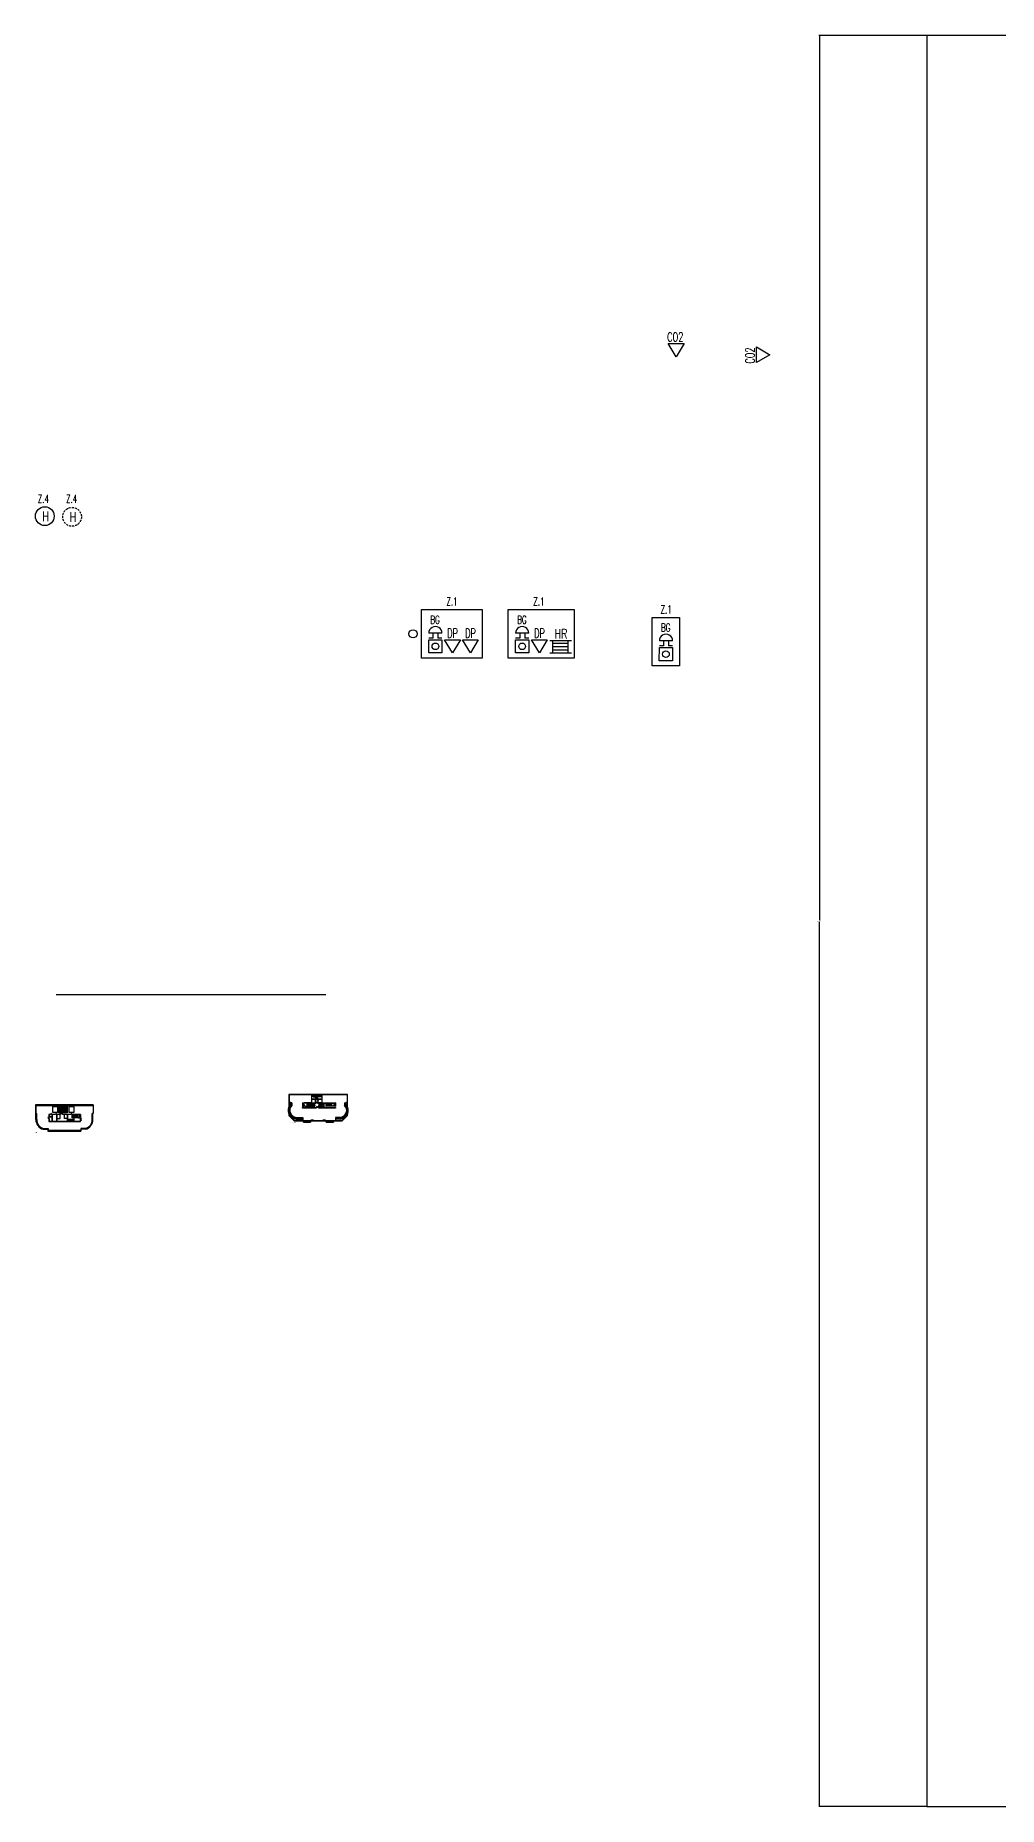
# Model space of a CAD drawing. Extents: x -212 to 1123, y -167 to 326.
# Drawn here: x 44.1 to 275.3, y -166.7 to 258.3 of the extents above; entities that cross this region are included whole.
import ezdxf

# ---------------------------------------------------------------- set-up
doc = ezdxf.new("R2010")
doc.units = 0
doc.linetypes.add('XREF-220102$0$DASHED', pattern=[0.75, 0.5, -0.25])
doc.layers.get('0').update_dxf_attribs({"linetype": 'CONTINUOUS'})
doc.layers.get('DEFPOINTS').update_dxf_attribs({"linetype": 'CONTINUOUS'})
for name, color, linetype in [('FAPOINT', 1, 'CONTINUOUS'), ('FF_GRID_LINE', 8, 'CONTINUOUS'), ('MIMIC_SIZE', 7, 'CONTINUOUS'), ('TEXT', 8, 'CONTINUOUS')]:
    doc.layers.add(name, color=color, linetype=linetype)
doc.styles.add('BADAI', font='romans.shx', dxfattribs={"width": 0.65})
doc.styles.add('PLOT02__REVB$0$NARROW', font='SIMPLEX', dxfattribs={"width": 0.75})
doc.styles.get("Standard").update_dxf_attribs({"font": 'arial.ttf'})
doc.dimstyles.get("Standard").update_dxf_attribs({"dimtxt": 0.18, "dimasz": 0.18, "dimexe": 0.18, "dimexo": 0.0625, "dimgap": 0.09, "dimtad": 0, "dimtih": 1, "dimtoh": 1, "dimzin": 0, "dimcen": 0.09, "dimazin": 3, "dimtfac": 1, "dimtofl": 0, "dimtmove": 0, "dimatfit": 3})

# ---------------------------------------------------------------- blocks, each defined once
blk = doc.blocks.new('D-433-1_MIMIC_SIZE_900_X_1')
at = {"layer": 'MIMIC_SIZE'}
blk.add_lwpolyline([(3.62, 53.07), (868.62, 53.07), (868.62, 478.07), (3.62, 478.07)], close=True, dxfattribs=at)
blk = doc.blocks.new('*D37')
at = {"layer": 'DEFPOINTS', "color": 0}
for p in [(258.13, 258.32), (232.34, -166.68), (258.13, -166.68)]:
    blk.add_point(p, dxfattribs=at)
at = {"layer": 'MIMIC_SIZE', "color": 0}
for p, q in [((258.07, 258.32), (232.16, 258.32)), ((232.34, 258.14), (232.34, 46.01)), ((232.34, -166.5), (232.34, 45.64)), ((258.07, -166.68), (232.16, -166.68))]:
    blk.add_line(p, q, dxfattribs=at)
for points in [[(232.31, 258.14), (232.37, 258.14), (232.34, 258.32)], [(232.31, -166.5), (232.37, -166.5), (232.34, -166.68)]]:
    blk.add_solid(points, dxfattribs=at)
blk.add_text('425.0000', height=0.18, dxfattribs=at).set_placement((231.82, 45.74))

msp = doc.modelspace()

# ---------------------------------------------------------------- linework, layer by layer
at = {"color": 1}
for p, q in [((196.01, 184.376, 16734.629), (199.828, 184.387, 16734.629)), ((197.916, 181.2, 16734.629), (196.01, 184.376, 16734.629)), ((199.828, 184.387, 16734.629), (197.916, 181.2, 16734.629)), ((217.227, 179.804, 16734.629), (217.217, 183.622, 16734.629)), ((217.217, 183.622, 16734.629), (220.404, 181.71, 16734.629)), ((220.404, 181.71, 16734.629), (217.227, 179.804, 16734.629)), ((141.705, 114.911), (138.523, 114.915)), ((139.517, 114.914), (139.516, 113.721)), ((140.71, 114.913), (140.709, 113.719)), ((162.558, 114.911), (159.377, 114.915)), ((160.371, 114.914), (160.369, 113.721)), ((161.564, 114.913), (161.563, 113.719)), ((138.518, 110.143), (138.521, 113.324)), ((139.516, 113.721), (138.521, 113.722)), ((138.521, 113.324), (141.703, 113.321)), ((141.703, 113.718), (140.709, 113.719)), ((141.703, 113.321), (141.699, 110.139)), ((142.315, 113.319), (146.133, 113.329)), ((144.221, 110.143), (142.315, 113.319)), ((146.133, 113.329), (144.221, 110.143)), ((146.609, 113.319), (150.426, 113.329)), ((148.514, 110.143), (146.609, 113.319)), ((150.426, 113.329), (148.514, 110.143)), ((159.371, 110.143), (159.375, 113.324)), ((160.369, 113.721), (159.375, 113.722)), ((159.375, 113.324), (162.556, 113.321)), ((162.557, 113.718), (161.563, 113.719)), ((162.556, 113.321), (162.553, 110.139)), ((163.169, 113.319), (166.987, 113.329)), ((165.074, 110.143), (163.169, 113.319)), ((166.987, 113.329), (165.074, 110.143)), ((193.877, 108.272), (193.88, 111.453)), ((194.875, 111.85), (193.88, 111.851)), ((193.88, 111.453), (197.062, 111.45)), ((197.064, 113.041), (193.882, 113.044)), ((194.876, 113.043), (194.875, 111.85)), ((196.069, 113.042), (196.068, 111.849)), ((197.062, 111.848), (196.068, 111.849)), ((197.062, 111.45), (197.059, 108.269))]:
    msp.add_line(p, q, dxfattribs=at)
at = {"linetype": 'BYBLOCK'}
msp.add_line((49.105, 28.177, -1.056), (113.815, 28.177, -0.193), dxfattribs=at)
at = {"color": 1}
for points in [[(136.763, 120.544), (151.324, 120.544), (151.324, 108.903), (136.763, 108.903)], [(157.617, 120.544), (173.438, 120.544), (173.438, 108.903), (157.617, 108.903)], [(192.122, 118.673), (198.713, 118.673), (198.713, 107.032), (192.122, 107.032)]]:
    msp.add_lwpolyline(points, close=True, dxfattribs=at)
at = {"color": 1, "linetype": 'BYBLOCK'}
for centre, radius in [((46.345, 142.97), 2.25), ((134.757, 114.723), 0.982)]:
    msp.add_circle(centre, radius, dxfattribs=at)
at = {"color": 1, "linetype": 'XREF-220102$0$DASHED'}
msp.add_circle((52.901, 142.808), 2.25, dxfattribs=at)
at = {"color": 1}
for centre in [(140.11, 111.732), (160.964, 111.732), (195.47, 109.861)]:
    msp.add_circle(centre, 0.795, dxfattribs=at)
for centre in [(140.114, 114.913), (160.967, 114.913), (195.473, 113.043)]:
    msp.add_arc(centre, 1.591, 359.93967, 179.93967, dxfattribs=at)
at = {"layer": 'FAPOINT', "color": 1, "linetype": 'BYBLOCK'}
for p, q in [((167.557, 113.108), (172.815, 113.108)), ((168.34, 110.138), (168.34, 113.108)), ((168.34, 112.499), (171.965, 112.499)), ((168.34, 111.733), (171.965, 111.733)), ((168.34, 110.904), (171.965, 110.904)), ((171.965, 110.138), (171.965, 113.108)), ((167.557, 110.138), (172.815, 110.138))]:
    msp.add_line(p, q, dxfattribs=at)
at = {"layer": 'FF_GRID_LINE', "color": 1}
for p, q in [((141.699, 110.139), (138.518, 110.143)), ((162.553, 110.139), (159.371, 110.143)), ((197.059, 108.269), (193.877, 108.272))]:
    msp.add_line(p, q, dxfattribs=at)
at = {"layer": 'MIMIC_SIZE'}
for p, q in [((57.988, 1.697), (44.127, 1.697)), ((44.127, 1.697), (44.127, -0.353)), ((57.988, 1.497), (44.127, 1.497)), ((44.177, 1.697), (44.177, -0.353)), ((48.26, -0.108), (48.26, 1.304)), ((48.26, 1.304), (49.374, 1.304)), ((49.374, 1.304), (49.374, -0.108)), ((49.734, 1.408), (49.734, 1.445)), ((49.734, 1.445), (49.747, 1.445)), ((49.734, 1.408), (51.721, 1.408)), ((49.734, 1.008), (49.734, 1.408)), ((50.134, 1.408), (49.734, 1.008)), ((50.134, 1.008), (49.734, 1.408)), ((49.747, 1.408), (49.734, 1.408)), ((49.747, 1.408), (49.734, 1.408)), ((49.734, 1.008), (51.721, 1.008)), ((49.734, 0.608), (49.734, 1.008)), ((50.134, 1.008), (49.734, 0.608)), ((50.134, 0.608), (49.734, 1.008)), ((49.747, 1.008), (49.734, 1.008)), ((50.134, 1.008), (49.734, 1.008)), ((49.734, 1.008), (49.747, 1.008)), ((49.734, 0.608), (51.721, 0.608)), ((49.734, 0.208), (49.734, 0.608)), ((50.134, 0.608), (49.734, 0.208)), ((50.134, 0.208), (49.734, 0.608)), ((49.747, 0.608), (49.734, 0.608)), ((50.134, 0.608), (49.734, 0.608)), ((49.734, 0.608), (49.747, 0.608)), ((49.734, 0.208), (51.721, 0.208)), ((49.734, -0.192), (49.734, 0.208)), ((50.134, 0.208), (49.734, -0.192)), ((50.134, -0.192), (49.734, 0.208)), ((49.747, 0.208), (49.734, 0.208)), ((50.134, 0.208), (49.734, 0.208)), ((49.734, 0.208), (49.747, 0.208)), ((49.747, 1.445), (49.747, 1.408)), ((50.127, 1.408), (50.127, 1.445)), ((50.127, 1.445), (50.14, 1.445)), ((50.14, 1.408), (50.127, 1.408)), ((50.14, 1.408), (50.127, 1.408)), ((50.14, 1.008), (50.127, 1.008)), ((50.127, 1.008), (50.14, 1.008)), ((50.14, 0.608), (50.127, 0.608)), ((50.127, 0.608), (50.14, 0.608)), ((50.14, 0.208), (50.127, 0.208)), ((50.127, 0.208), (50.14, 0.208)), ((50.134, 1.008), (50.134, 1.408)), ((50.534, 1.408), (50.134, 1.008)), ((50.534, 1.008), (50.134, 1.408)), ((50.134, 0.608), (50.134, 1.008)), ((50.534, 1.008), (50.134, 0.608)), ((50.534, 0.608), (50.134, 1.008)), ((50.534, 1.008), (50.134, 1.008)), ((50.134, 0.208), (50.134, 0.608)), ((50.534, 0.608), (50.134, 0.208)), ((50.534, 0.208), (50.134, 0.608)), ((50.534, 0.608), (50.134, 0.608)), ((50.134, -0.192), (50.134, 0.208)), ((50.534, 0.208), (50.134, -0.192)), ((50.534, -0.192), (50.134, 0.208)), ((50.534, 0.208), (50.134, 0.208)), ((50.14, 1.445), (50.14, 1.408)), ((50.527, 1.408), (50.527, 1.445)), ((50.527, 1.445), (50.54, 1.445)), ((50.54, 1.408), (50.527, 1.408)), ((50.54, 1.408), (50.527, 1.408)), ((50.54, 1.008), (50.527, 1.008)), ((50.527, 1.008), (50.54, 1.008)), ((50.54, 0.608), (50.527, 0.608)), ((50.527, 0.608), (50.54, 0.608)), ((50.54, 0.208), (50.527, 0.208)), ((50.527, 0.208), (50.54, 0.208)), ((50.534, 1.008), (50.534, 1.408)), ((50.934, 1.408), (50.534, 1.008)), ((50.934, 1.008), (50.534, 1.408)), ((50.534, 0.608), (50.534, 1.008)), ((50.934, 1.008), (50.534, 0.608)), ((50.934, 0.608), (50.534, 1.008)), ((50.934, 1.008), (50.534, 1.008)), ((50.534, 0.208), (50.534, 0.608)), ((50.934, 0.608), (50.534, 0.208)), ((50.934, 0.208), (50.534, 0.608)), ((50.934, 0.608), (50.534, 0.608)), ((50.534, -0.192), (50.534, 0.208)), ((50.934, 0.208), (50.534, -0.192)), ((50.934, -0.192), (50.534, 0.208)), ((50.934, 0.208), (50.534, 0.208)), ((50.54, 1.445), (50.54, 1.408)), ((50.921, 1.408), (50.921, 1.445)), ((50.921, 1.445), (50.934, 1.445)), ((50.934, 1.408), (50.921, 1.408)), ((50.934, 1.408), (50.921, 1.408)), ((50.934, 1.008), (50.921, 1.008)), ((50.921, 1.008), (50.934, 1.008)), ((50.934, 0.608), (50.921, 0.608)), ((50.921, 0.608), (50.934, 0.608)), ((50.934, 0.208), (50.921, 0.208)), ((50.921, 0.208), (50.934, 0.208)), ((51.327, 1.408), (50.927, 1.008)), ((51.327, 1.008), (50.927, 1.408)), ((51.327, 1.008), (50.927, 0.608)), ((51.327, 0.608), (50.927, 1.008)), ((51.327, 1.008), (50.927, 1.008)), ((51.327, 0.608), (50.927, 0.208)), ((51.327, 0.208), (50.927, 0.608)), ((51.327, 0.608), (50.927, 0.608)), ((51.327, 0.208), (50.927, -0.192)), ((51.327, -0.192), (50.927, 0.208)), ((51.327, 0.208), (50.927, 0.208)), ((50.934, 1.445), (50.934, 1.408)), ((50.934, 1.408), (50.934, 1.008)), ((50.934, 1.008), (50.934, 0.608)), ((50.934, 0.608), (50.934, 0.208)), ((50.934, 0.208), (50.934, -0.192)), ((51.314, 1.408), (51.314, 1.445)), ((51.314, 1.445), (51.327, 1.445)), ((51.327, 1.408), (51.314, 1.408)), ((51.314, 1.008), (51.327, 1.008)), ((51.314, 0.608), (51.327, 0.608)), ((51.314, 0.208), (51.327, 0.208)), ((51.721, 1.408), (51.321, 1.008)), ((51.721, 1.008), (51.321, 1.408)), ((51.721, 1.008), (51.321, 0.608)), ((51.721, 0.608), (51.321, 1.008)), ((51.721, 1.008), (51.321, 1.008)), ((51.721, 0.608), (51.321, 0.208)), ((51.721, 0.208), (51.321, 0.608)), ((51.721, 0.608), (51.321, 0.608)), ((51.721, 0.208), (51.321, -0.192)), ((51.721, -0.192), (51.321, 0.208)), ((51.721, 0.208), (51.321, 0.208)), ((51.327, 1.445), (51.327, 1.408)), ((51.327, 1.408), (51.327, 1.008)), ((51.327, 1.008), (51.327, 0.608)), ((51.327, 0.608), (51.327, 0.208)), ((51.327, 0.208), (51.327, -0.192)), ((51.707, 1.408), (51.707, 1.445)), ((51.707, 1.445), (51.721, 1.445)), ((51.721, 1.408), (51.707, 1.408)), ((51.707, 1.008), (51.721, 1.008)), ((51.707, 0.608), (51.721, 0.608)), ((51.707, 0.208), (51.721, 0.208)), ((51.721, 1.445), (51.721, 1.408)), ((51.721, 1.408), (51.721, 1.008)), ((51.721, 1.008), (51.721, 0.608)), ((51.721, 0.608), (51.721, 0.208)), ((51.721, 0.208), (51.721, -0.192)), ((52.219, -0.108), (52.219, 1.304)), ((52.219, 1.304), (53.333, 1.304)), ((53.333, 1.304), (53.333, -0.108)), ((57.938, 1.697), (57.938, -0.353)), ((57.988, 1.697), (57.988, -0.353)), ((104.745, 0.251), (105.146, 0.251)), ((104.749, 0.201), (105.15, 0.201)), ((104.768, 0.695), (105.156, 0.592)), ((104.775, 0.743), (105.163, 0.64)), ((104.879, 1.11), (105.25, 0.96)), ((104.891, 1.14), (105.262, 0.99)), ((119.047, 4.162), (104.947, 4.162)), ((104.947, 4.162), (104.947, 1.268)), ((119.047, 4.112), (104.947, 4.112)), ((105.206, 2.162), (104.947, 2.162)), ((105.206, 2.112), (104.947, 2.112)), ((104.997, 4.162), (104.997, 2.162)), ((105.047, 2.112), (105.047, 1.451)), ((105.141, 1.591), (105.486, 1.383)), ((105.159, 1.614), (105.505, 1.406)), ((105.206, 2.385), (105.206, 2.112)), ((105.597, 1.867), (105.247, 1.867)), ((105.247, 1.867), (105.247, 1.723)), ((105.647, 1.837), (105.277, 1.837)), ((105.277, 1.837), (105.277, 1.711)), ((105.304, 1.711), (105.304, 1.837)), ((105.338, 1.711), (105.338, 1.837)), ((105.372, 1.711), (105.372, 1.837)), ((105.407, 1.711), (105.407, 1.837)), ((105.441, 1.711), (105.441, 1.837)), ((105.647, 2.162), (105.448, 2.162)), ((105.647, 2.112), (105.456, 2.112)), ((105.477, 1.711), (105.477, 1.837)), ((105.513, 1.711), (105.513, 1.837)), ((105.549, 1.711), (105.549, 1.837)), ((105.586, 1.711), (105.586, 1.837)), ((105.597, 2.162), (105.597, 1.867)), ((105.623, 1.711), (105.623, 1.837)), ((105.647, 2.162), (105.647, 1.564)), ((108.247, 2.162), (108.247, 1.312)), ((108.247, 2.162), (108.361, 2.162)), ((108.547, 1.963), (108.247, 1.963)), ((108.247, 1.662), (108.547, 1.662)), ((108.247, 1.362), (108.336, 1.362)), ((108.247, 1.062), (108.247, 1.012)), ((108.247, 1.062), (111.578, 1.062)), ((108.247, 0.925), (108.247, 1.062)), ((108.247, 1.062), (108.541, 1.062)), ((108.521, 1.062), (108.247, 1.062)), ((108.541, 0.925), (108.247, 0.925)), ((108.297, 1.913), (108.297, 1.662)), ((108.497, 1.913), (108.297, 1.913)), ((108.497, 1.913), (108.297, 1.662)), ((108.497, 1.662), (108.297, 1.913)), ((108.297, 1.612), (108.297, 1.304)), ((108.297, 1.612), (108.497, 1.612)), ((108.297, 1.412), (108.325, 1.412)), ((108.361, 2.162), (108.361, 1.963)), ((108.361, 1.97), (108.361, 2.162)), ((108.473, 1.412), (108.497, 1.412)), ((108.473, 1.412), (108.473, 1.25)), ((108.473, 1.362), (108.547, 1.362)), ((108.497, 1.662), (108.497, 1.913)), ((108.497, 1.612), (108.497, 1.362)), ((110.353, 2.112), (108.526, 2.112)), ((110.353, 2.162), (108.536, 2.162)), ((108.541, 1.062), (108.541, 0.925)), ((108.541, 1.012), (110.973, 1.012)), ((108.547, 1.662), (108.547, 1.963)), ((108.547, 1.685), (108.547, 1.412)), ((108.547, 1.662), (108.547, 1.362)), ((108.797, 1.412), (110.353, 1.412)), ((108.797, 1.412), (108.797, 1.362)), ((108.797, 1.362), (111.153, 1.362)), ((109.253, 2.112), (109.253, 1.412)), ((110.07, 1.952), (109.253, 1.952)), ((110.097, 1.792), (109.253, 1.792)), ((110.097, 1.732), (109.253, 1.732)), ((109.321, 2.112), (109.321, 1.792)), ((109.321, 1.732), (109.321, 1.412)), ((109.389, 2.112), (109.389, 1.792)), ((109.389, 1.732), (109.389, 1.412)), ((109.457, 2.112), (109.457, 1.792)), ((109.457, 1.732), (109.457, 1.412)), ((109.525, 2.112), (109.525, 1.792)), ((109.525, 1.732), (109.525, 1.412)), ((109.593, 2.112), (109.593, 1.792)), ((109.593, 1.732), (109.593, 1.412)), ((109.661, 2.112), (109.661, 1.792)), ((109.661, 1.732), (109.661, 1.412)), ((109.73, 2.112), (109.73, 1.792)), ((109.73, 1.732), (109.73, 1.412)), ((109.798, 2.112), (109.798, 1.792)), ((109.798, 1.732), (109.798, 1.412)), ((109.798, 1.572), (109.866, 1.654)), ((110.252, 1.572), (109.798, 1.572)), ((109.798, 1.572), (109.866, 1.49)), ((109.866, 2.112), (109.866, 1.792)), ((109.866, 1.732), (109.866, 1.412)), ((109.934, 2.112), (109.934, 1.792)), ((109.934, 1.732), (109.934, 1.412)), ((110.002, 2.112), (110.002, 1.792)), ((110.002, 1.732), (110.002, 1.412)), ((110.07, 2.112), (110.07, 1.792)), ((110.07, 1.952), (110.252, 1.952)), ((110.07, 1.732), (110.07, 1.412)), ((110.097, 1.762), (110.097, 1.792)), ((110.097, 1.762), (110.097, 1.732)), ((110.252, 1.952), (110.252, 1.572)), ((110.353, 4.162), (110.353, 2.162)), ((110.353, 4.112), (110.353, 2.162)), ((111.378, 3.062), (110.353, 3.062)), ((112.888, 3.012), (110.353, 3.012)), ((110.353, 1.362), (110.353, 2.162)), ((110.353, 2.162), (111.153, 2.162)), ((111.153, 1.362), (110.353, 1.362)), ((110.403, 4.162), (110.403, 2.162)), ((110.403, 1.412), (110.403, 2.112)), ((110.403, 2.112), (111.103, 2.112)), ((110.403, 1.412), (111.103, 1.412)), ((110.433, 1.442), (110.433, 2.082)), ((110.433, 2.082), (111.073, 2.082)), ((111.073, 2.082), (110.433, 1.442)), ((111.073, 1.442), (110.433, 2.082)), ((110.433, 1.442), (111.073, 1.442)), ((110.679, 1.062), (110.679, 1.147)), ((110.679, 1.147), (110.973, 1.147)), ((110.973, 1.062), (110.679, 1.062)), ((110.766, 3.63), (110.766, 4.162)), ((110.766, 3.68), (110.857, 3.68)), ((110.766, 3.63), (111.092, 3.63)), ((110.816, 3.63), (110.816, 4.162)), ((110.973, 1.147), (110.973, 1.062)), ((110.973, 1.012), (111.578, 1.012)), ((111.026, 3.826), (111.026, 3.63)), ((111.042, 3.63), (111.042, 4.162)), ((111.042, 3.63), (111.042, 4.162)), ((111.042, 3.68), (111.133, 3.68)), ((111.042, 3.63), (111.369, 3.63)), ((111.073, 2.082), (111.073, 1.442)), ((111.092, 3.63), (111.092, 4.162)), ((111.103, 2.162), (111.464, 2.162)), ((111.103, 2.112), (111.103, 1.412)), ((111.103, 1.965), (111.153, 1.965)), ((111.103, 1.549), (111.153, 1.549)), ((111.153, 2.162), (111.153, 1.965)), ((111.153, 2.112), (111.464, 2.112)), ((111.153, 1.549), (111.153, 1.362)), ((111.274, 3.012), (111.274, 2.756)), ((111.274, 2.756), (111.459, 2.756)), ((111.274, 2.417), (111.274, 2.162)), ((111.459, 2.417), (111.274, 2.417)), ((111.303, 3.826), (111.303, 3.63)), ((111.319, 3.63), (111.319, 4.162)), ((111.319, 3.63), (111.319, 4.112)), ((111.385, 3.68), (111.319, 3.68)), ((111.646, 3.63), (111.319, 3.63)), ((111.319, 3.63), (111.319, 3.316)), ((111.319, 3.316), (111.875, 3.316)), ((111.324, 3.012), (111.324, 2.756)), ((111.324, 2.417), (111.324, 2.162)), ((111.369, 3.63), (111.369, 4.162)), ((111.369, 3.366), (111.369, 3.63)), ((111.875, 3.366), (111.369, 3.366)), ((111.385, 3.826), (111.385, 3.63)), ((111.464, 2.297), (111.464, 2.112)), ((111.646, 3.68), (111.554, 3.68)), ((111.578, 1.285), (111.578, 1.012)), ((111.583, 3.245), (111.583, 3.012)), ((111.66, 3.062), (111.583, 3.062)), ((111.596, 3.63), (111.596, 4.162)), ((111.596, 3.63), (111.596, 4.162)), ((111.922, 3.63), (111.596, 3.63)), ((111.596, 3.012), (111.596, 3.316)), ((111.646, 3.63), (111.646, 4.162)), ((111.646, 3.63), (111.646, 4.162)), ((111.646, 3.012), (111.646, 3.316)), ((111.66, 3.245), (111.66, 3.012)), ((111.662, 3.826), (111.662, 3.63)), ((111.803, 2.112), (111.803, 2.297)), ((111.803, 2.162), (113.097, 2.162)), ((111.803, 2.112), (112.088, 2.112)), ((111.99, 2.756), (111.804, 2.756)), ((111.804, 2.417), (111.99, 2.417)), ((111.988, 3.68), (111.831, 3.68)), ((112.888, 3.062), (111.865, 3.062)), ((111.872, 3.63), (111.872, 4.162)), ((111.875, 3.316), (111.875, 3.366)), ((111.922, 3.63), (111.922, 4.162)), ((112.249, 3.63), (111.922, 3.63)), ((111.94, 3.012), (111.94, 2.756)), ((111.94, 2.417), (111.94, 2.162)), ((111.988, 3.826), (111.988, 3.63)), ((111.99, 3.012), (111.99, 2.756)), ((111.99, 2.417), (111.99, 2.162)), ((112.078, 1.012), (112.078, 1.285)), ((112.078, 1.062), (116.162, 1.062)), ((112.078, 1.012), (113.315, 1.012)), ((112.888, 2.162), (112.088, 2.162)), ((112.088, 2.162), (112.088, 1.965)), ((112.138, 1.965), (112.088, 1.965)), ((112.088, 1.549), (112.088, 1.362)), ((112.138, 1.549), (112.088, 1.549)), ((112.088, 1.362), (112.888, 1.362)), ((112.138, 2.112), (112.838, 2.112)), ((112.838, 2.112), (112.138, 2.112)), ((112.138, 2.112), (112.138, 1.412)), ((112.838, 1.412), (112.138, 1.412)), ((112.249, 3.68), (112.158, 3.68)), ((112.808, 2.082), (112.168, 2.082)), ((112.168, 2.082), (112.168, 1.442)), ((112.168, 2.082), (112.808, 1.442)), ((112.168, 1.442), (112.808, 2.082)), ((112.808, 1.442), (112.168, 1.442)), ((112.199, 3.63), (112.199, 4.162)), ((112.525, 3.63), (112.199, 3.63)), ((112.249, 3.63), (112.249, 4.162)), ((112.265, 3.826), (112.265, 3.63)), ((112.525, 3.68), (112.434, 3.68)), ((112.475, 3.63), (112.475, 4.162)), ((112.525, 3.63), (112.525, 4.162)), ((112.838, 3.63), (112.525, 3.63)), ((112.591, 3.826), (112.591, 3.63)), ((112.838, 3.68), (112.761, 3.68)), ((112.808, 1.442), (112.808, 2.082)), ((112.838, 4.162), (112.838, 2.162)), ((112.838, 4.112), (112.838, 2.162)), ((112.838, 1.412), (112.838, 2.112)), ((112.888, 4.162), (112.888, 2.162)), ((112.888, 1.362), (112.888, 2.162)), ((112.888, 2.112), (113.256, 2.112)), ((112.888, 2.112), (113.147, 2.112)), ((112.888, 1.362), (112.888, 2.112)), ((113.338, 1.694), (112.888, 1.694)), ((113.338, 1.644), (112.888, 1.644)), ((112.888, 1.412), (112.984, 1.412)), ((112.888, 1.362), (112.984, 1.362)), ((112.984, 1.298), (112.984, 1.412)), ((112.997, 2.112), (113.497, 2.112)), ((113.021, 1.062), (113.021, 1.147)), ((113.021, 1.147), (113.315, 1.147)), ((113.315, 1.062), (113.021, 1.062)), ((113.097, 2.162), (115.672, 2.162)), ((113.147, 2.112), (115.681, 2.112)), ((113.193, 1.412), (113.338, 1.412)), ((113.193, 1.412), (113.193, 1.298)), ((113.193, 1.362), (113.338, 1.362)), ((113.288, 2.112), (113.288, 1.946)), ((113.288, 1.946), (113.402, 1.946)), ((113.288, 1.737), (113.288, 1.28)), ((113.402, 1.737), (113.288, 1.737)), ((113.459, 1.147), (113.313, 1.147)), ((113.315, 1.147), (113.315, 1.062)), ((113.315, 1.012), (115.868, 1.012)), ((113.338, 2.112), (113.338, 1.946)), ((113.338, 1.737), (113.338, 1.277)), ((113.894, 2.077), (113.779, 2.077)), ((113.779, 1.868), (113.894, 1.868)), ((113.894, 1.642), (113.779, 1.642)), ((113.779, 1.433), (113.894, 1.433)), ((113.844, 2.162), (115.668, 2.162)), ((113.844, 2.162), (113.844, 2.077)), ((113.844, 1.868), (113.844, 1.642)), ((113.844, 1.433), (113.844, 1.362)), ((115.618, 1.362), (113.844, 1.362)), ((113.894, 2.112), (115.668, 2.112)), ((113.894, 2.112), (113.894, 2.077)), ((113.894, 1.868), (113.894, 1.642)), ((113.894, 1.78), (114.063, 1.78)), ((113.894, 1.73), (114.063, 1.73)), ((113.894, 1.433), (113.894, 1.412)), ((115.618, 1.412), (113.894, 1.412)), ((114.063, 1.362), (114.063, 2.162)), ((114.113, 1.362), (114.113, 2.162)), ((114.346, 1.952), (114.164, 1.952)), ((114.164, 1.952), (114.164, 1.572)), ((114.164, 1.572), (114.618, 1.572)), ((114.319, 1.762), (114.319, 1.792)), ((114.319, 1.792), (115.163, 1.792)), ((114.319, 1.762), (114.319, 1.732)), ((114.319, 1.732), (115.163, 1.732)), ((114.346, 2.112), (114.346, 1.792)), ((114.346, 1.952), (115.163, 1.952)), ((114.346, 1.732), (114.346, 1.412)), ((114.414, 2.112), (114.414, 1.792)), ((114.414, 1.732), (114.414, 1.412)), ((114.482, 2.112), (114.482, 1.792)), ((114.482, 1.732), (114.482, 1.412)), ((114.55, 2.112), (114.55, 1.792)), ((114.55, 1.732), (114.55, 1.412)), ((114.618, 1.572), (114.55, 1.654)), ((114.618, 1.572), (114.55, 1.49)), ((114.618, 2.112), (114.618, 1.792)), ((114.618, 1.732), (114.618, 1.412)), ((114.686, 2.112), (114.686, 1.792)), ((114.686, 1.732), (114.686, 1.412)), ((114.754, 2.112), (114.754, 1.792)), ((114.754, 1.732), (114.754, 1.412)), ((114.822, 2.112), (114.822, 1.792)), ((114.822, 1.732), (114.822, 1.412)), ((114.89, 2.112), (114.89, 1.792)), ((114.89, 1.732), (114.89, 1.412)), ((114.959, 2.112), (114.959, 1.792)), ((114.959, 1.732), (114.959, 1.412)), ((115.027, 2.112), (115.027, 1.792)), ((115.027, 1.732), (115.027, 1.412)), ((115.095, 2.112), (115.095, 1.792)), ((115.095, 1.732), (115.095, 1.412)), ((115.163, 2.112), (115.163, 1.412)), ((115.618, 1.412), (115.618, 1.362)), ((115.847, 2.162), (116.168, 2.162)), ((115.847, 2.162), (115.847, 1.97)), ((115.847, 1.97), (115.847, 2.162)), ((115.847, 2.112), (115.893, 2.112)), ((115.868, 1.662), (115.868, 1.963)), ((115.868, 1.963), (116.168, 1.963)), ((115.868, 1.685), (115.868, 1.412)), ((115.868, 1.685), (115.868, 1.412)), ((115.868, 1.662), (115.868, 1.362)), ((115.868, 1.662), (115.868, 1.362)), ((116.168, 1.662), (115.868, 1.662)), ((116.168, 1.662), (115.868, 1.662)), ((115.943, 1.362), (115.868, 1.362)), ((115.868, 0.925), (115.868, 1.062)), ((115.868, 1.062), (116.162, 1.062)), ((116.162, 0.925), (115.868, 0.925)), ((115.893, 2.162), (115.893, 2.067)), ((115.893, 2.067), (116.168, 2.067)), ((115.918, 1.662), (115.918, 1.913)), ((115.918, 1.913), (116.118, 1.913)), ((115.918, 1.913), (116.118, 1.662)), ((115.918, 1.662), (116.118, 1.913)), ((115.918, 1.612), (115.918, 1.362)), ((116.118, 1.612), (115.918, 1.612)), ((116.118, 1.612), (115.918, 1.612)), ((115.943, 1.412), (115.918, 1.412)), ((115.943, 1.412), (115.943, 1.25)), ((116.168, 2.162), (116.055, 2.162)), ((116.168, 1.362), (116.08, 1.362)), ((116.118, 1.412), (116.091, 1.412)), ((116.118, 1.913), (116.118, 1.662)), ((116.118, 1.612), (116.118, 1.412)), ((116.162, 1.062), (116.162, 0.925)), ((116.168, 2.162), (116.168, 1.362)), ((118.32, 2.162), (118.32, 1.564)), ((118.32, 2.162), (118.647, 2.162)), ((118.32, 2.112), (118.637, 2.112)), ((118.32, 1.837), (118.69, 1.837)), ((118.356, 1.564), (118.356, 1.837)), ((118.37, 2.162), (118.37, 1.867)), ((118.37, 1.867), (118.72, 1.867)), ((118.391, 1.564), (118.391, 1.837)), ((118.426, 1.564), (118.426, 1.837)), ((118.46, 1.564), (118.46, 1.837)), ((118.494, 1.564), (118.494, 1.837)), ((118.527, 1.564), (118.527, 1.837)), ((118.56, 1.564), (118.56, 1.837)), ((118.593, 1.564), (118.593, 1.837)), ((118.614, 1.183), (118.924, 1.444)), ((118.626, 1.564), (118.626, 1.837)), ((118.639, 1.136), (118.947, 1.405)), ((118.658, 1.564), (118.658, 1.837)), ((118.69, 1.837), (118.69, 1.711)), ((118.69, 1.564), (118.69, 1.837)), ((118.72, 1.867), (118.72, 1.723)), ((118.721, 1.564), (118.721, 1.675)), ((118.743, 0.89), (119.083, 1.126)), ((118.753, 1.564), (118.753, 1.637)), ((118.76, 0.836), (119.102, 1.075)), ((118.784, 1.564), (118.784, 1.597)), ((118.807, 2.112), (118.807, 2.297)), ((118.807, 2.162), (118.997, 2.162)), ((118.807, 2.112), (119.047, 2.112)), ((118.814, 0.165), (119.216, 0.165)), ((118.819, 0.213), (119.221, 0.218)), ((118.82, 0.521), (119.209, 0.634)), ((118.823, 0.482), (119.216, 0.582)), ((118.947, 1.405), (118.947, 2.112)), ((118.997, 2.162), (118.997, 4.162)), ((119.047, 2.112), (119.047, 4.162)), ((119.047, 1.21), (119.047, 2.112)), ((44.127, -0.353), (44.41, -0.353)), ((44.21, -1.785), (44.21, -0.353)), ((44.26, -1.785), (44.26, -0.353)), ((44.41, -1.785), (44.41, -0.353)), ((45.97, -4.152), (47.147, -4.152)), ((45.977, -4.102), (47.147, -4.102)), ((45.997, -3.952), (47.147, -3.952)), ((47.364, -1.341), (47.091, -1.341)), ((47.097, -4.102), (47.097, -4.603)), ((47.097, -4.102), (47.147, -4.102)), ((47.147, -3.952), (47.147, -4.603)), ((47.314, -0.589), (47.314, -1.341)), ((47.716, -0.589), (47.314, -0.589)), ((47.708, -0.639), (47.314, -0.639)), ((47.314, -0.942), (47.587, -0.942)), ((48.164, -1.252), (47.314, -1.252)), ((47.314, -1.583), (47.314, -2.289)), ((47.314, -2.239), (54.914, -2.239)), ((47.314, -2.289), (54.914, -2.289)), ((47.364, -0.589), (47.364, -0.942)), ((47.364, -0.992), (47.537, -0.992)), ((47.364, -0.992), (47.364, -1.202)), ((47.537, -0.992), (47.364, -1.202)), ((47.537, -1.202), (47.364, -0.992)), ((47.537, -1.202), (47.364, -1.202)), ((47.364, -1.252), (47.364, -1.341)), ((47.364, -1.591), (47.364, -2.289)), ((47.537, -0.992), (47.537, -1.202)), ((47.587, -0.942), (47.587, -1.252)), ((48.164, -1.202), (47.587, -1.202)), ((47.958, -0.639), (47.958, -0.366)), ((48.936, -0.589), (47.958, -0.589)), ((48.929, -0.639), (47.958, -0.639)), ((48.114, -2.289), (48.114, -0.589)), ((48.164, -2.289), (48.164, -0.589)), ((49.374, -0.108), (48.26, -0.108)), ((49.179, -0.639), (49.179, -0.366)), ((50.075, -0.589), (49.179, -0.589)), ((50.075, -0.639), (49.179, -0.639)), ((49.264, -2.289), (49.264, -0.589)), ((49.264, -1.539), (50.064, -1.539)), ((49.264, -1.589), (50.064, -1.589)), ((49.314, -2.289), (49.314, -0.589)), ((50.134, -0.192), (49.734, -0.192)), ((49.734, -0.229), (49.734, -0.192)), ((49.734, -0.192), (49.747, -0.192)), ((49.747, -0.229), (49.734, -0.229)), ((49.747, -0.192), (49.747, -0.229)), ((50.014, -1.589), (50.014, -0.589)), ((50.064, -1.589), (50.064, -0.589)), ((50.075, -0.366), (50.075, -0.639)), ((50.127, -0.229), (50.127, -0.192)), ((50.127, -0.192), (50.14, -0.192)), ((50.14, -0.229), (50.127, -0.229)), ((50.534, -0.192), (50.134, -0.192)), ((50.14, -0.192), (50.14, -0.229)), ((50.527, -0.229), (50.527, -0.192)), ((50.527, -0.192), (50.54, -0.192)), ((50.54, -0.229), (50.527, -0.229)), ((50.934, -0.192), (50.534, -0.192)), ((50.54, -0.192), (50.54, -0.229)), ((50.575, -0.639), (50.575, -0.366)), ((52.615, -0.589), (50.575, -0.589)), ((52.608, -0.639), (50.575, -0.639)), ((50.921, -0.229), (50.921, -0.192)), ((50.921, -0.192), (50.934, -0.192)), ((50.934, -0.229), (50.921, -0.229)), ((51.327, -0.192), (50.927, -0.192)), ((50.934, -0.192), (50.934, -0.229)), ((51.064, -1.589), (51.064, -0.589)), ((51.864, -1.539), (51.064, -1.539)), ((51.864, -1.589), (51.064, -1.589)), ((51.114, -1.589), (51.114, -0.589)), ((51.314, -0.229), (51.314, -0.192)), ((51.314, -0.192), (51.327, -0.192)), ((51.327, -0.229), (51.314, -0.229)), ((51.721, -0.192), (51.321, -0.192)), ((51.327, -0.192), (51.327, -0.229)), ((51.707, -0.229), (51.707, -0.192)), ((51.707, -0.192), (51.721, -0.192)), ((51.721, -0.229), (51.707, -0.229)), ((51.721, -0.192), (51.721, -0.229)), ((51.814, -2.289), (51.814, -0.589)), ((51.864, -2.289), (51.864, -0.589)), ((52.024, -1.721), (52.024, -1.684)), ((52.024, -1.684), (52.037, -1.684)), ((52.024, -1.721), (53.224, -1.721)), ((52.024, -2.121), (52.024, -1.721)), ((52.424, -1.721), (52.024, -2.121)), ((52.424, -2.121), (52.024, -1.721)), ((52.037, -1.721), (52.024, -1.721)), ((52.424, -2.121), (52.024, -2.121)), ((52.024, -2.158), (52.024, -2.121)), ((52.024, -2.121), (52.037, -2.121)), ((52.037, -2.158), (52.024, -2.158)), ((52.037, -1.684), (52.037, -1.721)), ((52.037, -2.121), (52.037, -2.158)), ((53.333, -0.108), (52.219, -0.108)), ((52.418, -1.721), (52.418, -1.684)), ((52.418, -1.684), (52.431, -1.684)), ((52.431, -1.721), (52.418, -1.721)), ((52.418, -2.158), (52.418, -2.121)), ((52.418, -2.121), (52.431, -2.121)), ((52.431, -2.158), (52.418, -2.158)), ((52.424, -2.121), (52.424, -1.721)), ((52.824, -1.721), (52.424, -2.121)), ((52.824, -2.121), (52.424, -1.721)), ((52.824, -2.121), (52.424, -2.121)), ((52.431, -1.684), (52.431, -1.721)), ((52.431, -2.121), (52.431, -2.158)), ((52.818, -1.721), (52.818, -1.684)), ((52.818, -1.684), (52.831, -1.684)), ((52.831, -1.721), (52.818, -1.721)), ((52.818, -2.158), (52.818, -2.121)), ((52.818, -2.121), (52.831, -2.121)), ((52.831, -2.158), (52.818, -2.158)), ((52.824, -2.121), (52.824, -1.721)), ((53.224, -1.721), (52.824, -2.121)), ((53.224, -2.121), (52.824, -1.721)), ((53.224, -2.121), (52.824, -2.121)), ((52.831, -1.684), (52.831, -1.721)), ((52.831, -2.121), (52.831, -2.158)), ((52.858, -0.639), (52.858, -0.366)), ((54.914, -0.589), (52.858, -0.589)), ((54.635, -0.639), (52.858, -0.639)), ((52.914, -1.389), (52.914, -0.589)), ((52.914, -0.589), (54.625, -0.589)), ((52.914, -0.639), (54.635, -0.639)), ((54.469, -1.339), (52.914, -1.339)), ((54.469, -1.389), (52.914, -1.389)), ((52.964, -1.389), (52.964, -0.589)), ((53.313, -0.799), (53.131, -0.799)), ((53.131, -0.799), (53.131, -1.179)), ((53.131, -1.179), (53.585, -1.179)), ((53.211, -1.721), (53.211, -1.684)), ((53.211, -1.684), (53.224, -1.684)), ((53.224, -1.721), (53.211, -1.721)), ((53.211, -2.158), (53.211, -2.121)), ((53.211, -2.121), (53.224, -2.121)), ((53.224, -2.158), (53.211, -2.158)), ((53.224, -1.684), (53.224, -1.721)), ((53.224, -1.721), (53.224, -2.121)), ((53.224, -2.121), (53.224, -2.158)), ((53.286, -0.989), (53.286, -0.959)), ((53.286, -0.959), (54.13, -0.959)), ((53.286, -0.989), (53.286, -1.019)), ((53.286, -1.019), (54.13, -1.019)), ((53.313, -0.639), (53.313, -0.959)), ((53.313, -0.799), (54.13, -0.799)), ((53.313, -1.019), (53.313, -1.339)), ((53.364, -2.289), (53.364, -1.389)), ((53.381, -0.639), (53.381, -0.959)), ((53.381, -1.019), (53.381, -1.339)), ((53.414, -2.289), (53.414, -1.389)), ((53.449, -0.639), (53.449, -0.959)), ((53.449, -1.019), (53.449, -1.339)), ((53.517, -0.639), (53.517, -0.959)), ((53.517, -1.019), (53.517, -1.339)), ((53.585, -1.179), (53.517, -1.097)), ((53.585, -1.179), (53.517, -1.261)), ((53.585, -0.639), (53.585, -0.959)), ((53.585, -1.019), (53.585, -1.339)), ((53.653, -0.639), (53.653, -0.959)), ((53.653, -1.019), (53.653, -1.339)), ((53.721, -0.639), (53.721, -0.959)), ((53.721, -1.019), (53.721, -1.339)), ((53.789, -0.639), (53.789, -0.959)), ((53.789, -1.019), (53.789, -1.339)), ((53.857, -0.639), (53.857, -0.959)), ((53.857, -1.019), (53.857, -1.339)), ((53.926, -0.639), (53.926, -0.959)), ((53.926, -1.019), (53.926, -1.339)), ((53.994, -0.639), (53.994, -0.959)), ((53.994, -1.019), (53.994, -1.339)), ((54.062, -0.639), (54.062, -0.959)), ((54.062, -1.019), (54.062, -1.339)), ((54.13, -0.639), (54.13, -1.339)), ((54.469, -1.339), (54.469, -1.389)), ((54.469, -1.389), (54.914, -1.389)), ((54.664, -1.169), (54.502, -1.169)), ((54.614, -1.089), (54.614, -0.788)), ((54.614, -0.788), (54.914, -0.788)), ((54.614, -1.066), (54.614, -1.169)), ((54.614, -1.089), (54.614, -1.169)), ((54.914, -1.089), (54.614, -1.089)), ((54.614, -1.306), (54.614, -1.339)), ((54.614, -1.306), (54.614, -1.389)), ((54.664, -1.089), (54.664, -0.838)), ((54.664, -0.838), (54.864, -0.838)), ((54.664, -0.838), (54.864, -1.089)), ((54.664, -1.089), (54.864, -0.838)), ((54.664, -1.139), (54.664, -1.169)), ((54.864, -1.139), (54.664, -1.139)), ((54.664, -1.317), (54.664, -1.389)), ((54.864, -1.339), (54.664, -1.339)), ((54.914, -0.589), (54.801, -0.589)), ((54.801, -0.589), (54.801, -0.781)), ((54.801, -0.781), (54.801, -0.589)), ((54.914, -0.639), (54.801, -0.639)), ((54.914, -1.389), (54.825, -1.389)), ((54.864, -1.542), (54.864, -0.589)), ((54.864, -0.838), (54.864, -1.089)), ((54.864, -1.139), (54.864, -1.389)), ((54.864, -1.542), (55.137, -1.542)), ((54.864, -2.289), (54.864, -2.042)), ((55.137, -2.042), (54.864, -2.042)), ((54.914, -0.589), (54.914, -1.389)), ((54.914, -1.542), (54.914, -0.589)), ((54.914, -2.289), (54.914, -2.042)), ((54.968, -3.952), (54.968, -4.603)), ((56.118, -3.952), (54.968, -3.952)), ((56.139, -4.102), (54.968, -4.102)), ((56.145, -4.152), (54.968, -4.152)), ((55.018, -4.102), (55.018, -4.603)), ((57.988, -0.353), (57.705, -0.353)), ((57.705, -1.785), (57.705, -0.353)), ((57.855, -1.785), (57.855, -0.353)), ((57.905, -1.785), (57.905, -0.353)), ((104.901, -0.425), (105.244, -0.204)), ((104.917, -0.468), (105.26, -0.247)), ((104.947, -0.529), (104.947, -0.838)), ((104.947, -0.838), (106.247, -2.138)), ((105.047, -0.711), (105.047, -0.797)), ((105.047, -0.797), (106.289, -2.038)), ((105.109, -0.819), (105.452, -0.598)), ((105.134, -0.852), (105.477, -0.632)), ((105.432, -1.17), (105.728, -0.897)), ((105.478, -1.207), (105.774, -0.935)), ((106.032, -1.102), (105.813, -1.438)), ((106.077, -1.125), (105.85, -1.458)), ((106.247, -2.138), (108.419, -2.138)), ((106.289, -2.038), (112.091, -2.038)), ((106.386, -1.246), (106.356, -1.644)), ((106.431, -1.249), (106.401, -1.647)), ((106.647, -1.288), (108.297, -1.288)), ((106.647, -1.313), (108.297, -1.313)), ((106.647, -1.338), (108.164, -1.338)), ((106.647, -1.363), (108.164, -1.363)), ((106.647, -1.388), (108.164, -1.388)), ((106.647, -1.413), (108.164, -1.413)), ((106.647, -1.438), (108.164, -1.438)), ((106.647, -1.463), (108.164, -1.463)), ((106.647, -1.488), (108.164, -1.488)), ((106.647, -1.513), (108.164, -1.513)), ((106.647, -1.538), (108.164, -1.538)), ((106.647, -1.563), (108.164, -1.563)), ((106.647, -1.588), (108.164, -1.588)), ((106.647, -1.613), (108.164, -1.613)), ((106.647, -1.638), (108.164, -1.638)), ((106.672, -1.657), (108.164, -1.657)), ((106.672, -1.687), (108.164, -1.687)), ((106.935, -1.288), (106.935, -1.687)), ((106.98, -1.288), (106.98, -1.687)), ((107.527, -1.288), (107.527, -1.687)), ((107.572, -1.288), (107.572, -1.687)), ((108.119, -1.288), (108.119, -1.687)), ((108.164, -1.288), (108.164, -1.687)), ((108.247, -1.288), (108.247, -2.038)), ((108.297, -1.288), (108.297, -2.038)), ((108.419, -2.038), (110.169, -2.038)), ((108.419, -2.438), (108.419, -2.038)), ((108.419, -2.063), (110.169, -2.063)), ((108.419, -2.088), (110.169, -2.088)), ((108.419, -2.113), (110.169, -2.113)), ((108.419, -2.138), (110.169, -2.138)), ((108.419, -2.163), (110.169, -2.163)), ((108.419, -2.188), (110.169, -2.188)), ((108.419, -2.213), (110.169, -2.213)), ((108.419, -2.238), (110.169, -2.238)), ((108.419, -2.263), (110.169, -2.263)), ((108.419, -2.288), (110.169, -2.288)), ((108.419, -2.313), (110.169, -2.313)), ((108.419, -2.338), (110.169, -2.338)), ((108.419, -2.363), (110.169, -2.363)), ((108.419, -2.388), (110.169, -2.388)), ((108.419, -2.413), (110.169, -2.413)), ((110.169, -2.419), (108.419, -2.419)), ((110.169, -2.438), (108.419, -2.438)), ((108.714, -2.038), (108.714, -2.419)), ((108.744, -2.038), (108.744, -2.419)), ((109.012, -2.038), (109.012, -2.419)), ((109.042, -2.038), (109.042, -2.419)), ((109.34, -2.038), (109.34, -2.419)), ((109.369, -2.038), (109.369, -2.419)), ((109.667, -2.038), (109.667, -2.419)), ((109.697, -2.038), (109.697, -2.419)), ((109.995, -2.038), (109.995, -2.419)), ((110.024, -2.038), (110.024, -2.419)), ((110.169, -2.038), (110.169, -2.438)), ((110.169, -2.138), (115.637, -2.138)), ((110.84, -1.938), (110.24, -1.938)), ((110.24, -1.938), (110.24, -2.038)), ((110.24, -2.038), (110.84, -2.038)), ((110.84, -2.038), (110.84, -1.938)), ((111.562, -2.138), (111.562, -2.038)), ((111.612, -2.138), (111.612, -2.038)), ((111.612, -2.088), (112.503, -2.088)), ((112.091, -2.038), (117.706, -2.038)), ((112.503, -2.038), (112.503, -2.138)), ((112.553, -2.038), (112.553, -2.138)), ((113.707, -1.938), (113.107, -1.938)), ((113.107, -1.938), (113.107, -2.038)), ((113.107, -2.038), (113.707, -2.038)), ((113.707, -2.038), (113.707, -1.938)), ((113.887, -2.038), (115.637, -2.038)), ((113.887, -2.438), (113.887, -2.038)), ((113.887, -2.063), (115.637, -2.063)), ((113.887, -2.088), (115.637, -2.088)), ((113.887, -2.113), (115.637, -2.113)), ((113.887, -2.163), (115.637, -2.163)), ((113.887, -2.188), (115.637, -2.188)), ((113.887, -2.213), (115.637, -2.213)), ((113.887, -2.238), (115.637, -2.238)), ((113.887, -2.263), (115.637, -2.263)), ((113.887, -2.288), (115.637, -2.288)), ((113.887, -2.313), (115.637, -2.313)), ((113.887, -2.338), (115.637, -2.338)), ((113.887, -2.363), (115.637, -2.363)), ((113.887, -2.388), (115.637, -2.388)), ((113.887, -2.413), (115.637, -2.413)), ((115.637, -2.419), (113.887, -2.419)), ((115.637, -2.438), (113.887, -2.438)), ((114.183, -2.038), (114.183, -2.419)), ((114.212, -2.038), (114.212, -2.419)), ((114.48, -2.038), (114.48, -2.419)), ((114.51, -2.038), (114.51, -2.419)), ((114.808, -2.038), (114.808, -2.419)), ((114.838, -2.038), (114.838, -2.419)), ((115.136, -2.038), (115.136, -2.419)), ((115.165, -2.038), (115.165, -2.419)), ((115.463, -2.038), (115.463, -2.419)), ((115.493, -2.038), (115.493, -2.419)), ((115.637, -2.038), (115.637, -2.438)), ((115.637, -2.138), (117.747, -2.138)), ((115.887, -2.038), (115.887, -2.138)), ((116.118, -1.288), (116.118, -2.138)), ((117.32, -1.288), (116.118, -1.288)), ((117.32, -1.313), (116.118, -1.313)), ((116.168, -1.288), (116.168, -2.138)), ((116.252, -1.288), (116.252, -1.687)), ((117.32, -1.338), (116.252, -1.338)), ((117.32, -1.363), (116.252, -1.363)), ((117.32, -1.388), (116.252, -1.388)), ((117.32, -1.413), (116.252, -1.413)), ((117.32, -1.438), (116.252, -1.438)), ((117.32, -1.463), (116.252, -1.463)), ((117.32, -1.488), (116.252, -1.488)), ((117.32, -1.513), (116.252, -1.513)), ((117.32, -1.538), (116.252, -1.538)), ((117.32, -1.563), (116.252, -1.563)), ((117.32, -1.588), (116.252, -1.588)), ((117.32, -1.613), (116.252, -1.613)), ((117.32, -1.638), (116.252, -1.638)), ((117.296, -1.657), (116.252, -1.657)), ((117.296, -1.687), (116.252, -1.687)), ((116.675, -1.288), (116.675, -1.687)), ((116.712, -1.288), (116.712, -1.687)), ((117.248, -1.288), (117.248, -1.687)), ((117.285, -1.288), (117.285, -1.687)), ((117.603, -1.233), (117.746, -1.608)), ((117.658, -1.217), (117.802, -1.592)), ((118.947, -0.797), (117.706, -2.038)), ((119.047, -0.838), (117.747, -2.138)), ((117.974, -1.082), (118.168, -1.431)), ((118.028, -1.05), (118.223, -1.399)), ((118.319, -0.825), (118.597, -1.113)), ((118.352, -0.793), (118.638, -1.073)), ((118.564, -0.526), (118.901, -0.742)), ((118.585, -0.493), (118.927, -0.701)), ((118.724, -0.204), (119.1, -0.343)), ((118.742, -0.155), (119.121, -0.281)), ((118.947, -0.797), (118.947, -0.666)), ((119.047, -0.838), (119.047, -0.471)), ((47.097, -4.403), (54.968, -4.403)), ((47.097, -4.553), (48.344, -4.553)), ((47.097, -4.603), (48.344, -4.603)), ((48.344, -4.529), (48.344, -4.495)), ((48.344, -4.495), (54.18, -4.495)), ((48.344, -4.529), (48.344, -4.632)), ((48.344, -4.632), (54.18, -4.632)), ((48.817, -4.529), (48.817, -4.495)), ((48.817, -4.529), (48.817, -4.632)), ((49.439, -4.529), (49.439, -4.495)), ((49.439, -4.529), (49.439, -4.632)), ((50.05, -4.529), (50.05, -4.495)), ((50.05, -4.529), (50.05, -4.632)), ((52.47, -4.529), (52.47, -4.495)), ((52.47, -4.529), (52.47, -4.632)), ((53.105, -4.529), (53.105, -4.495)), ((53.105, -4.529), (53.105, -4.632)), ((53.59, -4.529), (53.59, -4.495)), ((53.59, -4.529), (53.59, -4.632)), ((54.18, -4.632), (54.18, -4.495)), ((54.18, -4.553), (54.968, -4.553)), ((54.18, -4.603), (54.487, -4.603)), ((54.487, -4.603), (55.018, -4.603))]:
    msp.add_line(p, q, dxfattribs=at)
for centre, radius, start, end in [((106.802, 0.37), 2.061, 138.97164, 266.38225), ((106.802, 0.37), 2.031, 138.65598, 266.38225), ((106.802, 0.37), 2.011, 138.15265, 266.38225), ((106.802, 0.37), 1.986, 137.50341, 266.38225), ((106.802, 0.37), 1.961, 136.83054, 266.38225), ((106.802, 0.37), 1.961, 136.83054, 266.38225), ((106.802, 0.37), 1.936, 136.1325, 266.38225), ((106.802, 0.37), 1.911, 135.4076, 266.38225), ((106.802, 0.37), 1.886, 134.65394, 266.38225), ((106.802, 0.37), 1.861, 133.86945, 266.38225), ((106.802, 0.37), 1.836, 133.05178, 266.38225), ((106.802, 0.37), 1.811, 132.19832, 266.38225), ((106.802, 0.37), 1.786, 131.30609, 266.38225), ((106.802, 0.37), 1.761, 130.97716, 266.38225), ((106.802, 0.37), 1.736, 131.69778, 266.38225), ((106.802, 0.37), 1.711, 132.448, 266.38225), ((106.802, 0.37), 1.686, 133.22997, 266.38225), ((106.802, 0.37), 1.661, 134.04611, 266.38225), ((105.161, 2.094), 0.295, 3.56927, 81.35583), ((108.229, 1.018), 0.295, 8.64417, 86.43073), ((108.499, 1.423), 0.175, 183.56927, 261.35583), ((108.329, 2.175), 0.207, 278.64417, 356.43073), ((108.503, 1.394), 0.295, 3.56927, 81.35583), ((111.058, 3.617), 0.211, 98.64417, 176.43073), ((111.335, 3.617), 0.211, 98.64417, 176.43073), ((111.261, 2.786), 0.2, 273.56927, 351.35583), ((111.261, 2.387), 0.2, 8.64417, 86.43073), ((111.621, 2.996), 0.252, 98.64417, 176.43073), ((111.353, 3.617), 0.211, 3.56927, 81.35583), ((111.434, 2.099), 0.2, 3.56927, 81.35583), ((111.534, 0.994), 0.295, 3.56927, 81.35583), ((111.833, 2.099), 0.2, 98.64417, 176.43073), ((111.622, 2.996), 0.252, 3.56927, 81.35583), ((111.63, 3.617), 0.211, 3.56927, 81.35583), ((112.002, 2.786), 0.2, 188.64417, 266.43073), ((112.002, 2.387), 0.2, 93.56927, 171.35583), ((112.123, 0.994), 0.295, 98.64417, 176.43073), ((111.956, 3.617), 0.211, 3.56927, 81.35583), ((112.233, 3.617), 0.211, 3.56927, 81.35583), ((112.56, 3.617), 0.211, 3.56927, 81.35583), ((112.965, 1.42), 0.123, 278.64417, 356.43073), ((113.211, 1.42), 0.123, 183.56927, 261.35583), ((113.281, 1.964), 0.123, 273.56927, 351.35583), ((113.281, 1.718), 0.123, 8.64417, 86.43073), ((113.303, 1.124), 0.157, 8.64417, 95.33825), ((113.901, 2.096), 0.123, 188.64417, 266.43073), ((113.901, 1.85), 0.123, 93.56927, 171.35583), ((113.901, 1.66), 0.123, 188.64417, 266.43073), ((113.901, 1.414), 0.123, 93.56927, 171.35583), ((115.913, 1.394), 0.295, 98.64417, 176.43073), ((115.878, 2.175), 0.207, 183.56927, 261.35583), ((115.916, 1.423), 0.175, 278.64417, 356.43073), ((117.166, 0.37), 1.661, 273.61775, 45.95389), ((117.166, 0.37), 1.686, 273.61775, 45.08237), ((117.166, 0.37), 1.711, 273.61775, 44.24886), ((117.166, 0.37), 1.736, 273.61775, 43.45051), ((117.166, 0.37), 1.736, 273.61775, 43.45051), ((117.166, 0.37), 1.761, 273.61775, 42.6848), ((117.166, 0.37), 1.786, 273.61775, 41.94946), ((117.166, 0.37), 1.811, 273.61775, 41.24247), ((117.166, 0.37), 1.836, 273.61775, 40.562), ((117.166, 0.37), 1.861, 273.61775, 39.90639), ((117.166, 0.37), 1.886, 273.61775, 39.27413), ((117.166, 0.37), 1.911, 273.61775, 38.66385), ((117.166, 0.37), 1.936, 273.61775, 38.07429), ((117.166, 0.37), 1.961, 273.61775, 37.5043), ((117.166, 0.37), 1.986, 273.61775, 36.95282), ((117.166, 0.37), 2.011, 273.61775, 36.41887), ((117.166, 0.37), 2.031, 273.61775, 41.34402), ((117.166, 0.37), 2.061, 273.61775, 41.02836), ((118.837, 2.099), 0.2, 98.64417, 176.43073), ((46.59, -1.854), 2.38, 178.35134, 254.90842), ((46.59, -1.854), 2.33, 178.35134, 254.74642), ((46.59, -1.854), 2.18, 178.35134, 254.22723), ((47.382, -1.296), 0.295, 188.64417, 266.43073), ((48.002, -0.657), 0.295, 98.64417, 176.43073), ((49.223, -0.657), 0.295, 98.64417, 176.43073), ((50.031, -0.657), 0.295, 3.56927, 81.35583), ((50.62, -0.657), 0.295, 98.64417, 176.43073), ((52.902, -0.657), 0.295, 98.64417, 176.43073), ((54.675, -1.142), 0.175, 188.64417, 266.43073), ((54.832, -0.576), 0.207, 183.56927, 261.35583), ((54.845, -1.498), 0.295, 273.56927, 351.35583), ((54.845, -2.086), 0.295, 8.64417, 86.43073), ((55.526, -1.854), 2.18, 285.77277, 1.64866), ((55.526, -1.854), 2.33, 285.25358, 1.64866), ((55.526, -1.854), 2.38, 285.09158, 1.64866)]:
    msp.add_arc(centre, radius, start, end, dxfattribs=at)

# ---------------------------------------------------------------- block references
msp.add_blockref('D-433-1_MIMIC_SIZE_900_X_1', (254.506, -219.745), dxfattribs=at)

# ---------------------------------------------------------------- texts
at = {"color": 1, "linetype": 'BYBLOCK', "style": 'PLOT02__REVB$0$NARROW', "width": 0.75}
for s, height, p in [('H', 2.255, (45.787, 141.8, 7592.521)), ('HR', 2.2387, (168.706, 113.635, 0.077))]:
    msp.add_text(s, height=height, dxfattribs=at).set_placement(p)
at = {"color": 1, "linetype": 'XREF-220102$0$DASHED', "style": 'PLOT02__REVB$0$NARROW', "width": 0.75}
msp.add_text('H', height=2.255, dxfattribs=at).set_placement((52.342, 141.639, 7592.521))
at = {"layer": 'MIMIC_SIZE'}
for s, p in [('third to five', (105.265, -2.608)), ('lmr', (44.102, -5.069))]:
    msp.add_text(s, height=0.2, dxfattribs=at).set_placement(p)
at = {"layer": 'TEXT', "color": 1, "style": 'BADAI', "width": 0.65}
for s, height, p in [('CO2', 2.2157, (195.77, 184.844, 16734.629)), ('Z.4', 1.9203, (44.685, 146.16, -2486.804)), ('Z.4', 1.9203, (51.443, 146.16, -2486.804)), ('Z.1', 1.9203, (142.761, 121.501, -16734.629)), ('Z.1', 1.9203, (163.614, 121.501, -16734.629)), ('BG', 1.9203, (138.926, 117.155)), ('BG', 1.9203, (159.78, 117.155)), ('Z.1', 1.9203, (194.185, 119.631, -16734.629)), ('DP', 2.2157, (142.948, 113.787)), ('DP', 2.2157, (147.241, 113.787)), ('DP', 2.2157, (163.802, 113.787)), ('BG', 1.9203, (194.285, 115.285))]:
    msp.add_text(s, height=height, dxfattribs=at).set_placement(p)
msp.add_text('CO2', height=2.2157, rotation=90, dxfattribs=at).set_placement((216.759, 179.564, 16734.629))

# ---------------------------------------------------------------- dimensions: what is measured, and where the dimension line sits
at = {"layer": 'MIMIC_SIZE'}
dim = msp.add_linear_dim(base=(232.336, -166.675), p1=(258.13, 258.325), p2=(258.13, -166.675), angle=90, dimstyle='STANDARD', dxfattribs=at)
dim.commit()
dim.dimension.update_dxf_attribs({"geometry": '*D37', "text_midpoint": (232.336, 45.825)})

doc.saveas('drawing.dxf')
